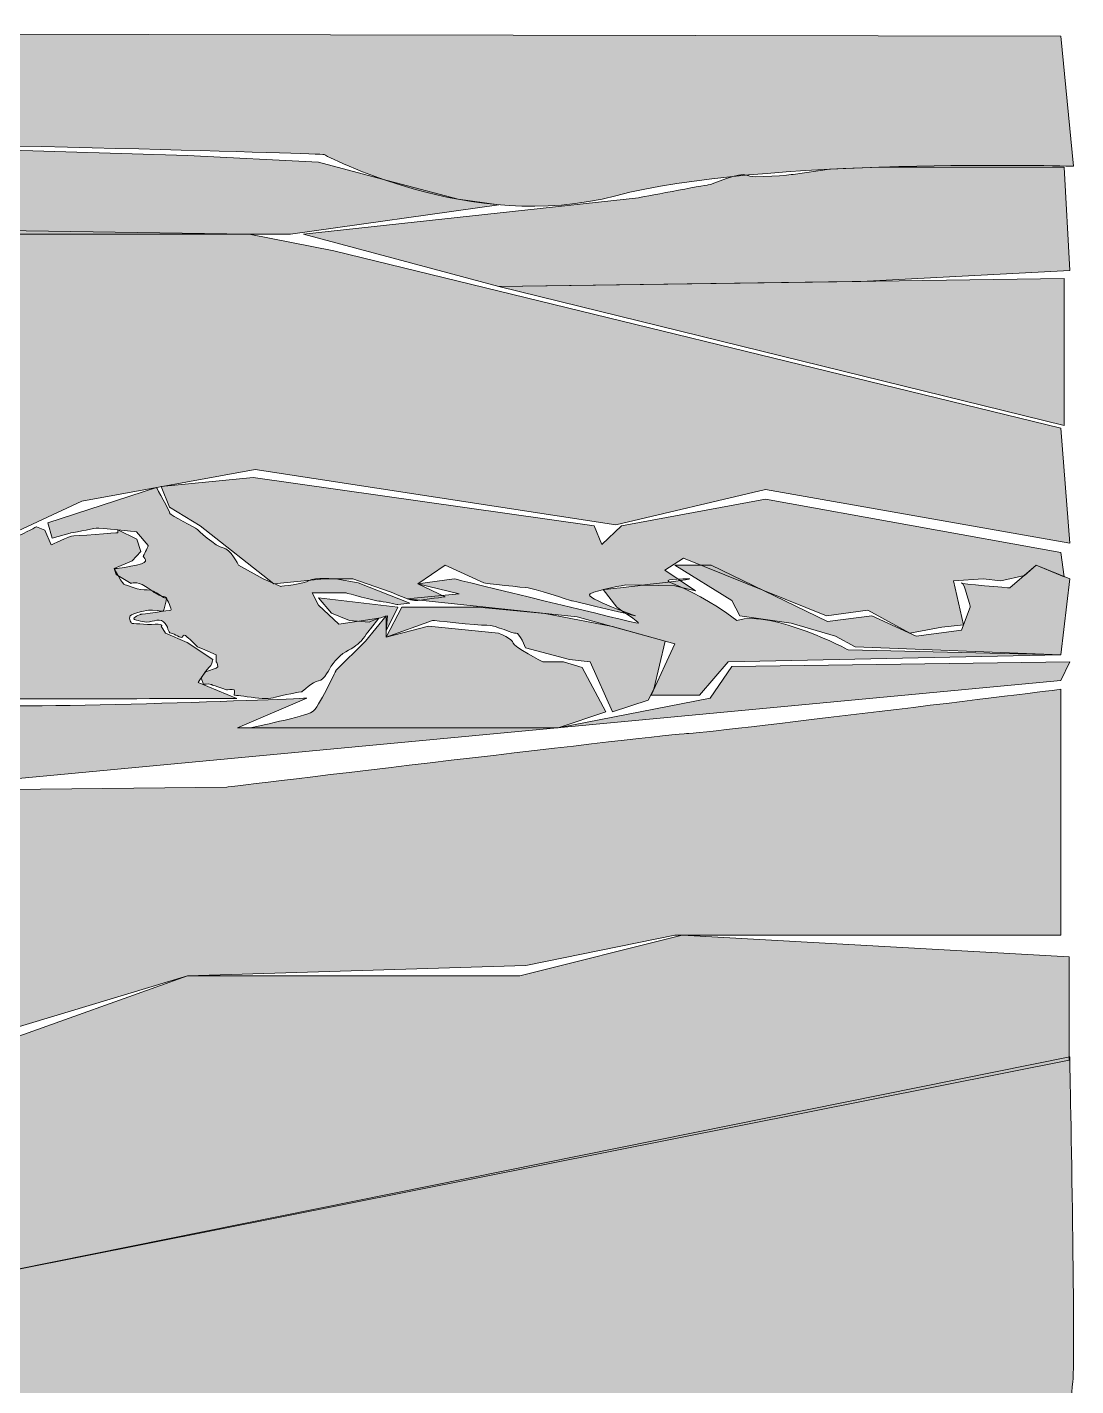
# Model space of a CAD drawing. Extents: x 0 to 1922, y 1 to 1079.
# Drawn here: x 1515 to 1922, y 551 to 1079 of the extents above; entities that cross this region are included whole.
import ezdxf

# ---------------------------------------------------------------- set-up
doc = ezdxf.new("R2010")
doc.units = 0
doc.header["$MEASUREMENT"] = 0
doc.layers.add('图层 2', color=7, linetype='Continuous', lineweight=0)

msp = doc.modelspace()

# ---------------------------------------------------------------- hatches: boundary and pattern name
at = {"layer": '图层 2', "true_color": 0xc2c8cd, "transparency": 33554687}
h = msp.add_hatch(color=9, dxfattribs=at)
h.dxf.hatch_style = 2
edge = h.paths.add_edge_path()
edge.add_spline(control_points=[(3, 1024.94), (3, 1024.94), (0, 1079), (0, 1079), (0, 1079), (1916.6, 1075.49), (1916.6, 1075.49), (1916.6, 1075.49), (1921.53, 1024.94), (1921.53, 1024.94), (1921.53, 1024.94), (1799.79, 1028.38), (1743.49, 1013.45), (1687.19, 998.51), (1630, 1029.53), (1630, 1029.53), (1630, 1029.53), (1110.81, 1047.91), (1129, 1014.6), (1147.19, 981.28), (1103.91, 1020.34), (1103.91, 1020.34), (1103.91, 1020.34), (426.81, 1023.79), (426.81, 1023.79), (426.81, 1023.79), (303.87, 1014.6), (303.87, 1014.6), (303.87, 1014.6), (201.62, 1029.53), (201.62, 1029.53), (201.62, 1029.53), (124.64, 1019.19), (124.64, 1019.19), (124.64, 1019.19), (63.74, 1019.19), (63.74, 1019.19), (63.74, 1019.19), (3, 1024.94), (3, 1024.94)], knot_values=[0, 0, 0, 0, 1, 1, 1, 2, 2, 2, 3, 3, 3, 4, 4, 4, 5, 5, 5, 6, 6, 6, 7, 7, 7, 8, 8, 8, 9, 9, 9, 10, 10, 10, 11, 11, 11, 12, 12, 12, 13, 13, 13, 13], degree=3, periodic=0)
at = {"layer": '图层 2', "true_color": 0x222d3e, "transparency": 33554687}
h = msp.add_hatch(color=169, dxfattribs=at)
h.dxf.hatch_style = 2
edge = h.paths.add_edge_path()
edge.add_spline(control_points=[(1129, 1014.6), (1129, 1014.6), (1133.92, 1023.47), (1135.58, 1022.1), (1137.23, 1020.72), (1151.79, 1024.56), (1153.7, 1024.56), (1155.62, 1024.55), (1195.83, 1023.41), (1196.98, 1024.56), (1198.13, 1025.7), (1277.79, 1031.45), (1277.79, 1031.45), (1277.79, 1031.45), (1345.19, 1031.45), (1345.19, 1031.45), (1345.19, 1031.45), (1409.53, 1031.45), (1409.53, 1031.45), (1409.53, 1031.45), (1499.53, 1031.45), (1499.53, 1031.45), (1499.53, 1031.45), (1577.06, 1029.15), (1577.06, 1029.15), (1577.06, 1029.15), (1627.96, 1026.47), (1627.96, 1026.47), (1627.96, 1026.47), (1652.72, 1019.92), (1652.72, 1019.92), (1652.72, 1019.92), (1682.24, 1012.08), (1682.24, 1012.08), (1682.24, 1012.08), (1698.04, 1009.95), (1698.04, 1009.95), (1698.04, 1009.95), (1617.11, 998.51), (1617.11, 998.51), (1617.11, 998.51), (1307.28, 998.51), (1307.28, 998.51), (1307.28, 998.51), (1273.57, 1008.47), (1273.57, 1008.47), (1273.57, 1008.47), (1241.58, 1007.32), (1241.58, 1007.32), (1241.58, 1007.32), (1197.36, 1012.3), (1197.36, 1012.3), (1197.36, 1012.3), (1167.87, 1013.06), (1167.87, 1013.06), (1167.87, 1013.06), (1141.45, 1013.06), (1141.45, 1013.06), (1141.45, 1013.06), (1129, 1014.6), (1129, 1014.6)], knot_values=[0, 0, 0, 0, 1, 1, 1, 2, 2, 2, 3, 3, 3, 4, 4, 4, 5, 5, 5, 6, 6, 6, 7, 7, 7, 8, 8, 8, 9, 9, 9, 10, 10, 10, 11, 11, 11, 12, 12, 12, 13, 13, 13, 14, 14, 14, 15, 15, 15, 16, 16, 16, 17, 17, 17, 18, 18, 18, 19, 19, 19, 20, 20, 20, 20], degree=3, periodic=0)
at = {"layer": '图层 2', "true_color": 0x45412e, "transparency": 33554687}
h = msp.add_hatch(color=49, dxfattribs=at)
h.dxf.hatch_style = 2
edge = h.paths.add_edge_path()
edge.add_spline(control_points=[(1622.09, 998.51), (1622.09, 998.51), (1752.3, 1012.68), (1752.3, 1012.68), (1752.3, 1012.68), (1778.34, 1017.66), (1779.49, 1017.66), (1780.64, 1017.66), (1792.23, 1022.99), (1794.28, 1021.47), (1796.34, 1019.96), (1812.43, 1021.74), (1812.43, 1021.74), (1812.43, 1021.74), (1826.64, 1023.75), (1826.64, 1023.75), (1826.64, 1023.75), (1845.77, 1024.56), (1845.77, 1024.56), (1845.77, 1024.56), (1871.4, 1024.56), (1871.4, 1024.56), (1871.4, 1024.56), (1892.09, 1024.56), (1892.09, 1024.56), (1892.09, 1024.56), (1907.02, 1024.56), (1907.02, 1024.56), (1907.02, 1024.56), (1917.86, 1024.56), (1917.86, 1024.56), (1917.86, 1024.56), (1920, 984.34), (1920, 984.34), (1920, 984.34), (1838.85, 980.18), (1838.85, 980.18), (1838.85, 980.18), (1698.04, 978.21), (1698.04, 978.21), (1698.04, 978.21), (1622.09, 998.51), (1622.09, 998.51)], knot_values=[0, 0, 0, 0, 1, 1, 1, 2, 2, 2, 3, 3, 3, 4, 4, 4, 5, 5, 5, 6, 6, 6, 7, 7, 7, 8, 8, 8, 9, 9, 9, 10, 10, 10, 11, 11, 11, 12, 12, 12, 13, 13, 13, 14, 14, 14, 14], degree=3, periodic=0)
at = {"layer": '图层 2', "true_color": 0x918766, "transparency": 33554687}
h = msp.add_hatch(color=45, dxfattribs=at)
h.dxf.hatch_style = 2
h.paths.add_polyline_path([(1366.64, 1001.96), (1601.02, 998.51), (1633.96, 992), (1916.6, 923.06), (1920, 878.38), (1801.7, 899.32), (1743.49, 885.53), (1603.32, 907.04), (1535.91, 894.72), (1440.17, 850.11), (1366.64, 907.04)])
at = {"layer": '图层 2', "true_color": 0x2a2325, "transparency": 33554687}
h = msp.add_hatch(color=250, dxfattribs=at)
h.dxf.hatch_style = 2
h.paths.add_polyline_path([(1917.86, 981.28), (1698.04, 978.21), (1917.86, 924.09)])
at = {"layer": '图层 2', "true_color": 0x2f252f, "transparency": 33554687}
h = msp.add_hatch(color=250, dxfattribs=at)
h.dxf.hatch_style = 2
edge = h.paths.add_edge_path()
edge.add_spline(control_points=[(1916.6, 874.81), (1916.6, 874.81), (1801.7, 895.49), (1801.7, 895.49), (1801.7, 895.49), (1745.79, 885.15), (1745.79, 885.15), (1745.79, 885.15), (1738.13, 877.87), (1738.13, 877.87), (1738.13, 877.87), (1735.06, 885.15), (1735.06, 885.15), (1735.06, 885.15), (1602.55, 903.91), (1602.55, 903.91), (1602.55, 903.91), (1566.75, 900.36), (1566.75, 900.36), (1566.75, 900.36), (1570, 892.43), (1570, 892.43), (1570, 892.43), (1581.87, 885.15), (1581.87, 885.15), (1581.87, 885.15), (1610.6, 862.55), (1610.6, 862.55), (1610.6, 862.55), (1630.13, 864.47), (1630.13, 864.47), (1630.13, 864.47), (1641.23, 864.47), (1641.23, 864.47), (1641.23, 864.47), (1655.79, 859.49), (1655.79, 859.49), (1655.79, 859.49), (1663.83, 855.66), (1666.51, 856.04), (1669.19, 856.43), (1677.23, 857.57), (1677.23, 857.57), (1677.23, 857.57), (1666.51, 862.55), (1666.51, 862.55), (1666.51, 862.55), (1677.23, 869.83), (1677.23, 869.83), (1677.23, 869.83), (1692.17, 862.94), (1692.17, 862.94), (1692.17, 862.94), (1708.26, 861.02), (1709.4, 861.02), (1710.55, 861.02), (1726.26, 856.02), (1726.26, 856.02), (1726.26, 856.02), (1749.23, 850.68), (1751.15, 850.11), (1753.06, 849.53), (1730.47, 857.19), (1733.53, 858.72), (1736.6, 860.26), (1747.32, 862.17), (1747.32, 862.17), (1747.32, 862.17), (1766.47, 861.79), (1766.47, 861.79), (1766.47, 861.79), (1774.51, 859.87), (1774.51, 859.87), (1774.51, 859.87), (1762.64, 867.91), (1762.64, 867.91), (1762.64, 867.91), (1769.91, 872.51), (1769.91, 872.51), (1769.91, 872.51), (1825.45, 850.08), (1825.45, 850.08), (1825.45, 850.08), (1841.53, 852.4), (1841.53, 852.4), (1841.53, 852.4), (1857.85, 843.37), (1857.85, 843.37), (1857.85, 843.37), (1870.26, 845.7), (1870.26, 845.7), (1870.26, 845.7), (1878.68, 846.63), (1878.68, 846.63), (1878.68, 846.63), (1874.85, 863.7), (1874.85, 863.7), (1874.85, 863.7), (1886.34, 864.47), (1886.34, 864.47), (1886.34, 864.47), (1893.23, 863.7), (1893.23, 863.7), (1893.23, 863.7), (1902.37, 865.87), (1902.37, 865.87), (1902.37, 865.87), (1907.02, 869.83), (1907.02, 869.83), (1907.02, 869.83), (1917.86, 865.35), (1917.86, 865.35), (1917.86, 865.35), (1916.6, 874.81), (1916.6, 874.81)], knot_values=[0, 0, 0, 0, 1, 1, 1, 2, 2, 2, 3, 3, 3, 4, 4, 4, 5, 5, 5, 6, 6, 6, 7, 7, 7, 8, 8, 8, 9, 9, 9, 10, 10, 10, 11, 11, 11, 12, 12, 12, 13, 13, 13, 14, 14, 14, 15, 15, 15, 16, 16, 16, 17, 17, 17, 18, 18, 18, 19, 19, 19, 20, 20, 20, 21, 21, 21, 22, 22, 22, 23, 23, 23, 24, 24, 24, 25, 25, 25, 26, 26, 26, 27, 27, 27, 28, 28, 28, 29, 29, 29, 30, 30, 30, 31, 31, 31, 32, 32, 32, 33, 33, 33, 34, 34, 34, 35, 35, 35, 36, 36, 36, 37, 37, 37, 38, 38, 38, 38], degree=3, periodic=0)
at = {"layer": '图层 2', "true_color": 0xbe7438, "transparency": 33554687}
h = msp.add_hatch(color=35, dxfattribs=at)
h.dxf.hatch_style = 2
edge = h.paths.add_edge_path()
edge.add_spline(control_points=[(1564.93, 900.03), (1564.93, 900.03), (1522.7, 886.3), (1522.7, 886.3), (1522.7, 886.3), (1524.43, 880.36), (1524.43, 880.36), (1524.43, 880.36), (1531.32, 882.28), (1531.32, 882.28), (1531.32, 882.28), (1540.13, 884), (1541.47, 884.19), (1542.81, 884.38), (1557.17, 882.85), (1557.17, 882.85), (1557.17, 882.85), (1561.77, 877.49), (1561.77, 877.49), (1561.77, 877.49), (1560.43, 874.39), (1559.85, 873.64), (1559.28, 872.89), (1563.49, 871.17), (1557.17, 869.83), (1550.85, 868.49), (1548.55, 868.49), (1548.55, 868.49), (1548.55, 868.49), (1549.32, 866.19), (1549.32, 866.19), (1549.32, 866.19), (1555.06, 862.74), (1555.06, 862.74), (1555.06, 862.74), (1556.98, 863.89), (1560.62, 861.6), (1564.26, 859.3), (1562.15, 860.45), (1564.93, 858.72), (1567.7, 857), (1568.09, 857.96), (1568.66, 857.19), (1569.23, 856.43), (1570.96, 852.6), (1570.57, 852.4), (1570.19, 852.21), (1558.89, 850.74), (1558.89, 850.74), (1558.89, 850.74), (1555.06, 849.34), (1556.4, 848.77), (1557.74, 848.19), (1557.55, 848.38), (1560.23, 847.81), (1562.91, 847.23), (1565.6, 849.53), (1567.7, 847.81), (1569.81, 846.09), (1569.15, 843.53), (1570.63, 843.37), (1572.11, 843.21), (1574.4, 841.19), (1574.98, 841.91), (1575.55, 842.64), (1575.74, 842.91), (1576.89, 841.91), (1578.04, 840.91), (1580.91, 838.04), (1580.91, 838.04), (1580.91, 838.04), (1583.79, 836.89), (1583.79, 836.89), (1583.79, 836.89), (1588.19, 834.98), (1588.19, 834.98), (1588.19, 834.98), (1588.19, 832.3), (1588.19, 832.3), (1588.19, 832.3), (1589.53, 830.19), (1588.19, 829.81), (1586.85, 829.43), (1583.98, 828.37), (1583.98, 828.37), (1583.98, 828.37), (1582.26, 825.98), (1582.26, 825.98), (1582.26, 825.98), (1583.21, 823.49), (1583.21, 823.49), (1583.21, 823.49), (1584.94, 823.87), (1586.09, 823.49), (1587.23, 823.11), (1585.36, 823.68), (1588.79, 822.53), (1592.21, 821.38), (1592.21, 821.38), (1592.21, 821.38), (1592.21, 821.38), (1594.51, 821.57), (1595.09, 821.38), (1595.66, 821.19), (1595.09, 819.28), (1595.09, 819.28), (1595.09, 819.28), (1597.38, 819.09), (1601.79, 818.51), (1606.19, 817.94), (1608.87, 817.74), (1611.17, 818.51), (1613.47, 819.28), (1621.51, 820.62), (1621.51, 820.62), (1621.51, 820.62), (1625.79, 824.64), (1627.96, 824.83), (1630.13, 825.02), (1632.62, 830.19), (1632.62, 830.19), (1632.62, 830.19), (1635.49, 834.6), (1638.55, 836.13), (1641.62, 837.66), (1643.91, 839.77), (1644.49, 840.34), (1645.06, 840.91), (1648.13, 845.13), (1648.13, 845.13), (1648.13, 845.13), (1651.45, 849.28), (1651.45, 849.28), (1651.45, 849.28), (1635.87, 846.85), (1635.87, 846.85), (1635.87, 846.85), (1627.96, 854.32), (1627.96, 854.32), (1627.96, 854.32), (1625.53, 859.02), (1625.53, 859.02), (1625.53, 859.02), (1638.74, 859.02), (1638.74, 859.02), (1638.74, 859.02), (1650.36, 855.85), (1651.45, 855.85), (1652.53, 855.85), (1658.72, 854.51), (1658.72, 854.51), (1658.72, 854.51), (1663.45, 855.09), (1663.45, 855.09), (1663.45, 855.09), (1643.34, 862.94), (1643.34, 862.94), (1643.34, 862.94), (1634.72, 864.47), (1634.72, 864.47), (1634.72, 864.47), (1626.22, 865.25), (1624.34, 863.9), (1622.47, 862.55), (1613.28, 861.6), (1613.28, 861.6), (1613.28, 861.6), (1606.38, 864.55), (1606.38, 864.55), (1606.38, 864.55), (1596.81, 869.83), (1596.81, 869.83), (1596.81, 869.83), (1593.55, 876.34), (1590.87, 876.53), (1588.19, 876.72), (1580.53, 884), (1580.53, 884), (1580.53, 884), (1570.19, 889.36), (1570.19, 889.94), (1570.19, 890.51), (1564.93, 900.03), (1564.93, 900.03)], knot_values=[0, 0, 0, 0, 1, 1, 1, 2, 2, 2, 3, 3, 3, 4, 4, 4, 5, 5, 5, 6, 6, 6, 7, 7, 7, 8, 8, 8, 9, 9, 9, 10, 10, 10, 11, 11, 11, 12, 12, 12, 13, 13, 13, 14, 14, 14, 15, 15, 15, 16, 16, 16, 17, 17, 17, 18, 18, 18, 19, 19, 19, 20, 20, 20, 21, 21, 21, 22, 22, 22, 23, 23, 23, 24, 24, 24, 25, 25, 25, 26, 26, 26, 27, 27, 27, 28, 28, 28, 29, 29, 29, 30, 30, 30, 31, 31, 31, 32, 32, 32, 33, 33, 33, 34, 34, 34, 35, 35, 35, 36, 36, 36, 37, 37, 37, 38, 38, 38, 39, 39, 39, 40, 40, 40, 41, 41, 41, 42, 42, 42, 43, 43, 43, 44, 44, 44, 45, 45, 45, 46, 46, 46, 47, 47, 47, 48, 48, 48, 49, 49, 49, 50, 50, 50, 51, 51, 51, 52, 52, 52, 53, 53, 53, 54, 54, 54, 55, 55, 55, 56, 56, 56, 57, 57, 57, 58, 58, 58, 59, 59, 59, 60, 60, 60, 61, 61, 61, 61], degree=3, periodic=0)
at = {"layer": '图层 2', "true_color": 0x232b28, "transparency": 33554687}
h = msp.add_hatch(color=250, dxfattribs=at)
h.dxf.hatch_style = 2
edge = h.paths.add_edge_path()
edge.add_spline(control_points=[(1549.89, 882.47), (1549.89, 882.47), (1532.47, 881.13), (1531.89, 881.13), (1531.32, 881.13), (1524.04, 877.68), (1524.04, 877.68), (1524.04, 877.68), (1521.55, 883.43), (1521.55, 883.43), (1521.55, 883.43), (1518.3, 884.77), (1518.3, 884.77), (1518.3, 884.77), (1502.6, 876.72), (1502.02, 876.53), (1501.45, 876.34), (1425.04, 837.47), (1425.04, 837.47), (1425.04, 837.47), (1421.02, 830.19), (1422.36, 830), (1423.7, 829.81), (1431.98, 825.46), (1435.12, 825.91), (1438.26, 826.36), (1446.3, 826.36), (1446.87, 825.88), (1447.45, 825.4), (1450.7, 825.6), (1454.53, 824.06), (1458.36, 822.53), (1461.62, 821.77), (1463.34, 821.57), (1465.06, 821.38), (1470.01, 819.43), (1470.7, 820.12), (1471.38, 820.81), (1477.32, 819.97), (1477.32, 819.97), (1477.32, 819.97), (1482.87, 819.28), (1482.87, 819.28), (1482.87, 819.28), (1486.13, 818.27), (1487.47, 818.01), (1488.81, 817.74), (1596.23, 818.01), (1596.23, 818.01), (1596.23, 818.01), (1581.11, 824.26), (1581.11, 824.26), (1581.11, 824.26), (1585.13, 830.38), (1585.7, 830.38), (1586.28, 830.38), (1586.85, 833.11), (1586.85, 833.11), (1586.85, 833.11), (1576.89, 839.77), (1576.89, 839.77), (1576.89, 839.77), (1568.47, 843.37), (1568.47, 843.37), (1568.47, 843.37), (1566.75, 846.09), (1566.75, 846.09), (1566.75, 846.09), (1568.09, 847.04), (1564.45, 846.85), (1560.81, 846.66), (1555.26, 847.23), (1555.26, 847.23), (1555.26, 847.23), (1553.91, 848.96), (1554.68, 850.11), (1555.45, 851.26), (1561.77, 852.4), (1562.34, 852.4), (1562.91, 852.4), (1567.61, 851.92), (1567.61, 851.92), (1567.61, 851.92), (1569.43, 858.34), (1568.66, 857.19), (1567.89, 856.04), (1564.64, 860.63), (1561.38, 860.25), (1558.13, 859.87), (1553.72, 862.17), (1552.77, 862.17), (1551.81, 862.17), (1548.55, 868.49), (1548.55, 868.49), (1548.55, 868.49), (1555.45, 871.55), (1555.45, 871.55), (1555.45, 871.55), (1558.89, 875.19), (1558.89, 875.19), (1558.89, 875.19), (1557.36, 879.98), (1557.36, 879.98), (1557.36, 879.98), (1549.91, 883.58), (1549.91, 883.58), (1549.91, 883.58), (1549.89, 882.47), (1549.89, 882.47)], knot_values=[0, 0, 0, 0, 1, 1, 1, 2, 2, 2, 3, 3, 3, 4, 4, 4, 5, 5, 5, 6, 6, 6, 7, 7, 7, 8, 8, 8, 9, 9, 9, 10, 10, 10, 11, 11, 11, 12, 12, 12, 13, 13, 13, 14, 14, 14, 15, 15, 15, 16, 16, 16, 17, 17, 17, 18, 18, 18, 19, 19, 19, 20, 20, 20, 21, 21, 21, 22, 22, 22, 23, 23, 23, 24, 24, 24, 25, 25, 25, 26, 26, 26, 27, 27, 27, 28, 28, 28, 29, 29, 29, 30, 30, 30, 31, 31, 31, 32, 32, 32, 33, 33, 33, 34, 34, 34, 35, 35, 35, 36, 36, 36, 36], degree=3, periodic=0)
at = {"layer": '图层 2', "true_color": 0xe8b176, "transparency": 33554687}
h = msp.add_hatch(color=31, dxfattribs=at)
h.dxf.hatch_style = 2
edge = h.paths.add_edge_path()
edge.add_spline(control_points=[(1920, 864.47), (1920, 864.47), (1907.02, 869.83), (1907.02, 869.83), (1907.02, 869.83), (1896.68, 861.02), (1896.68, 861.02), (1896.68, 861.02), (1876.77, 862.55), (1877.91, 862.94), (1879.06, 863.32), (1881.36, 853.46), (1881.36, 853.46), (1881.36, 853.46), (1877.87, 844.55), (1877.87, 844.55), (1877.87, 844.55), (1860.3, 842.26), (1860.3, 842.26), (1860.3, 842.26), (1843.06, 850.11), (1843.06, 850.11), (1843.06, 850.11), (1825.83, 848), (1825.83, 848), (1825.83, 848), (1780.64, 869.83), (1780.64, 869.83), (1780.64, 869.83), (1766.47, 869.83), (1766.47, 869.83), (1766.47, 869.83), (1788.68, 856.04), (1788.68, 856.04), (1788.68, 856.04), (1791.74, 850.11), (1791.74, 850.11), (1791.74, 850.11), (1811.66, 847.23), (1811.66, 847.23), (1811.66, 847.23), (1828.89, 842.26), (1828.89, 842.26), (1828.89, 842.26), (1836.55, 838.04), (1836.55, 838.04), (1836.55, 838.04), (1916.6, 834.98), (1916.6, 834.98), (1916.6, 834.98), (1920, 864.47), (1920, 864.47)], knot_values=[0, 0, 0, 0, 1, 1, 1, 2, 2, 2, 3, 3, 3, 4, 4, 4, 5, 5, 5, 6, 6, 6, 7, 7, 7, 8, 8, 8, 9, 9, 9, 10, 10, 10, 11, 11, 11, 12, 12, 12, 13, 13, 13, 14, 14, 14, 15, 15, 15, 16, 16, 16, 17, 17, 17, 17], degree=3, periodic=0)
at = {"layer": '图层 2', "true_color": 0x382b25, "transparency": 33554687}
h = msp.add_hatch(color=250, dxfattribs=at)
h.dxf.hatch_style = 2
edge = h.paths.add_edge_path()
edge.add_spline(control_points=[(1916.6, 834.98), (1916.6, 834.98), (1833.87, 836.89), (1833.87, 836.89), (1833.87, 836.89), (1804.81, 852.44), (1790.6, 848.38), (1769.53, 864.47), (1755.36, 863.7), (1769.53, 864.47), (1783.7, 865.23), (1738.59, 860.33), (1738.59, 860.33), (1738.59, 860.33), (1743.87, 853.46), (1743.87, 853.46), (1743.87, 853.46), (1753.45, 847.23), (1752.3, 847.23), (1751.15, 847.23), (1680.68, 864.55), (1680.68, 864.55), (1680.68, 864.55), (1666.51, 862.55), (1666.51, 862.55), (1666.51, 862.55), (1682.6, 858.72), (1682.6, 858.72), (1682.6, 858.72), (1662.41, 856.81), (1662.41, 856.81), (1662.41, 856.81), (1728.55, 849.76), (1728.55, 849.76), (1728.55, 849.76), (1766.47, 839.19), (1766.47, 839.19), (1766.47, 839.19), (1757.28, 819.28), (1757.28, 819.28), (1757.28, 819.28), (1776.04, 819.28), (1776.04, 819.28), (1776.04, 819.28), (1787.15, 832.3), (1787.15, 832.3), (1787.15, 832.3), (1916.6, 834.98), (1916.6, 834.98)], knot_values=[0, 0, 0, 0, 1, 1, 1, 2, 2, 2, 3, 3, 3, 4, 4, 4, 5, 5, 5, 6, 6, 6, 7, 7, 7, 8, 8, 8, 9, 9, 9, 10, 10, 10, 11, 11, 11, 12, 12, 12, 13, 13, 13, 14, 14, 14, 15, 15, 15, 16, 16, 16, 16], degree=3, periodic=0)
at = {"layer": '图层 2', "true_color": 0x12292a, "transparency": 33554687}
h = msp.add_hatch(color=250, dxfattribs=at)
h.dxf.hatch_style = 2
edge = h.paths.add_edge_path()
edge.add_spline(control_points=[(1658.72, 853.46), (1658.72, 853.46), (1627.96, 857.19), (1627.96, 857.19), (1627.96, 857.19), (1632.94, 851.19), (1632.94, 851.19), (1632.94, 851.19), (1639.96, 848.38), (1639.96, 848.38), (1639.96, 848.38), (1647.62, 847.62), (1647.62, 847.62), (1647.62, 847.62), (1651.06, 849.28), (1651.45, 849.28), (1651.83, 849.28), (1654.77, 850.11), (1654.77, 850.11), (1654.77, 850.11), (1654.26, 844.3), (1654.26, 844.3), (1654.26, 844.3), (1658.72, 853.46), (1658.72, 853.46)], knot_values=[0, 0, 0, 0, 1, 1, 1, 2, 2, 2, 3, 3, 3, 4, 4, 4, 5, 5, 5, 6, 6, 6, 7, 7, 7, 8, 8, 8, 8], degree=3, periodic=0)
at = {"layer": '图层 2', "true_color": 0x66702e, "transparency": 33554687}
h = msp.add_hatch(color=77, dxfattribs=at)
h.dxf.hatch_style = 2
edge = h.paths.add_edge_path()
edge.add_spline(control_points=[(1654.26, 841.91), (1654.26, 841.91), (1660.38, 853.46), (1660.38, 853.46), (1660.38, 853.46), (1690.04, 853.46), (1690.04, 853.46), (1690.04, 853.46), (1715.92, 851.11), (1715.92, 851.11), (1715.92, 851.11), (1742.3, 845.93), (1742.3, 845.93), (1742.3, 845.93), (1762.66, 840.25), (1762.66, 840.25), (1762.66, 840.25), (1758.34, 821.57), (1758.34, 821.57), (1758.34, 821.57), (1756.13, 817.36), (1756.13, 817.36), (1756.13, 817.36), (1742.3, 812.77), (1742.3, 812.77), (1742.3, 812.77), (1733.53, 832.3), (1733.53, 832.3), (1733.53, 832.3), (1725.49, 833.11), (1725.49, 833.11), (1725.49, 833.11), (1708.46, 837.66), (1708.46, 837.66), (1708.46, 837.66), (1705.96, 843.72), (1704.81, 843.37), (1703.66, 843.02), (1697.15, 846.47), (1693.32, 846.47), (1689.49, 846.47), (1672.26, 848.38), (1672.26, 848.38), (1672.26, 848.38), (1654.26, 841.91), (1654.26, 841.91)], knot_values=[0, 0, 0, 0, 1, 1, 1, 2, 2, 2, 3, 3, 3, 4, 4, 4, 5, 5, 5, 6, 6, 6, 7, 7, 7, 8, 8, 8, 9, 9, 9, 10, 10, 10, 11, 11, 11, 12, 12, 12, 13, 13, 13, 14, 14, 14, 15, 15, 15, 15], degree=3, periodic=0)
at = {"layer": '图层 2', "true_color": 0x181d2a, "transparency": 33554687}
h = msp.add_hatch(color=250, dxfattribs=at)
h.dxf.hatch_style = 2
edge = h.paths.add_edge_path()
edge.add_spline(control_points=[(1739.66, 812.77), (1739.66, 812.77), (1721.09, 806.64), (1721.09, 806.64), (1721.09, 806.64), (1601.79, 806.64), (1601.79, 806.64), (1601.79, 806.64), (1623.23, 811.23), (1625.53, 812.77), (1627.83, 814.3), (1634.72, 828.85), (1634.72, 828.85), (1634.72, 828.85), (1646.21, 840.34), (1646.21, 840.34), (1646.21, 840.34), (1654.26, 850.11), (1654.26, 850.11), (1654.26, 850.11), (1654.26, 841.91), (1654.26, 841.91), (1654.26, 841.91), (1670.72, 846.09), (1670.72, 846.09), (1670.72, 846.09), (1697.91, 843.37), (1697.91, 843.37), (1697.91, 843.37), (1703.66, 841.11), (1703.66, 839.57), (1703.66, 838.04), (1715.15, 832.3), (1715.15, 832.3), (1715.15, 832.3), (1723.19, 832.3), (1723.19, 832.3), (1723.19, 832.3), (1730.47, 830), (1730.47, 830), (1730.47, 830), (1739.66, 812.77), (1739.66, 812.77)], knot_values=[0, 0, 0, 0, 1, 1, 1, 2, 2, 2, 3, 3, 3, 4, 4, 4, 5, 5, 5, 6, 6, 6, 7, 7, 7, 8, 8, 8, 9, 9, 9, 10, 10, 10, 11, 11, 11, 12, 12, 12, 13, 13, 13, 14, 14, 14, 14], degree=3, periodic=0)
at = {"layer": '图层 2', "true_color": 0x999752, "transparency": 33554687}
h = msp.add_hatch(color=55, dxfattribs=at)
h.dxf.hatch_style = 2
edge = h.paths.add_edge_path()
edge.add_spline(control_points=[(1488.43, 816.27), (1502.21, 812.96), (1623.43, 818.13), (1623.43, 818.13), (1623.43, 818.13), (1596.43, 806.64), (1596.43, 806.64), (1596.43, 806.64), (1721.09, 806.64), (1721.09, 806.64), (1721.09, 806.64), (1780.26, 818.13), (1780.26, 818.13), (1780.26, 818.13), (1788.68, 830.45), (1788.68, 830.45), (1788.68, 830.45), (1920, 832.3), (1920, 832.3), (1920, 832.3), (1916.6, 825.02), (1916.6, 825.02), (1916.6, 825.02), (1460.08, 782.16), (1460.08, 782.16), (1460.08, 782.16), (1460.08, 807.79), (1460.08, 807.79), (1460.08, 807.79), (1488.43, 816.27), (1488.43, 816.27)], knot_values=[0, 0, 0, 0, 1, 1, 1, 2, 2, 2, 3, 3, 3, 4, 4, 4, 5, 5, 5, 6, 6, 6, 7, 7, 7, 8, 8, 8, 9, 9, 9, 10, 10, 10, 10], degree=3, periodic=0)
at = {"layer": '图层 2', "true_color": 0x9c882c, "transparency": 33554687}
h = msp.add_hatch(color=45, dxfattribs=at)
h.dxf.hatch_style = 2
edge = h.paths.add_edge_path()
edge.add_spline(control_points=[(0, 598), (0, 598), (-0.42, 766.36), (-0.42, 766.36), (-0.42, 766.36), (1592.3, 783.59), (1592.3, 783.59), (1592.3, 783.59), (1765.32, 804.34), (1771.06, 804.34), (1776.81, 804.34), (1916.6, 821.57), (1916.6, 821.57), (1916.6, 821.57), (1916.6, 726), (1916.6, 726), (1916.6, 726), (1766.47, 726), (1766.47, 726), (1766.47, 726), (1708.5, 714.15), (1708.5, 714.15), (1708.5, 714.15), (1577.06, 710.13), (1577.06, 710.13), (1577.06, 710.13), (1500.41, 687.15), (1500.41, 687.15), (1500.41, 687.15), (845.02, 606.72), (845.02, 606.72), (845.02, 606.72), (782.98, 693), (782.98, 693), (782.98, 693), (373.19, 666.47), (373.19, 666.47), (373.19, 666.47), (159, 726), (159, 726), (159, 726), (0, 598), (0, 598)], knot_values=[0, 0, 0, 0, 1, 1, 1, 2, 2, 2, 3, 3, 3, 4, 4, 4, 5, 5, 5, 6, 6, 6, 7, 7, 7, 8, 8, 8, 9, 9, 9, 10, 10, 10, 11, 11, 11, 12, 12, 12, 13, 13, 13, 14, 14, 14, 14], degree=3, periodic=0)
at = {"layer": '图层 2', "true_color": 0x987813, "transparency": 33554687}
h = msp.add_hatch(color=44, dxfattribs=at)
h.dxf.hatch_style = 2
h.paths.add_polyline_path([(845.02, 606.72), (1504.51, 684.28), (1577.06, 710.13), (1706.15, 710.13), (1769.34, 726), (1919.85, 717.6), (1919.85, 677.38), (1229.34, 540), (902.47, 505.23), (886.67, 489.63)])
at = {"layer": '图层 2', "true_color": 0x41423b, "transparency": 33554687}
h = msp.add_hatch(color=250, dxfattribs=at)
h.dxf.hatch_style = 2
edge = h.paths.add_edge_path()
edge.add_spline(control_points=[(1232.6, 540), (1232.6, 540), (1920, 678.72), (1920, 678.72), (1920, 678.72), (1922.38, 562.3), (1921.19, 552.34), (1920, 542.38), (1920, 524), (1920, 524), (1920, 524), (1497.28, 482.22), (1497.28, 482.22), (1497.28, 482.22), (1552, 513.28), (1552, 513.28), (1552, 513.28), (1552, 540), (1552, 540), (1552, 540), (1232.6, 540), (1232.6, 540)], knot_values=[0, 0, 0, 0, 1, 1, 1, 2, 2, 2, 3, 3, 3, 4, 4, 4, 5, 5, 5, 6, 6, 6, 7, 7, 7, 7], degree=3, periodic=0)

# ---------------------------------------------------------------- linework, layer by layer
at = {"layer": '图层 2'}
for points in [[(1366.64, 1001.96), (1601.02, 998.51), (1633.96, 992), (1916.6, 923.06), (1920, 878.38), (1801.7, 899.32), (1743.49, 885.53), (1603.32, 907.04), (1535.91, 894.72), (1440.17, 850.11), (1366.64, 907.04)], [(1917.86, 981.28), (1698.04, 978.21), (1917.86, 924.09)], [(845.02, 606.72), (1504.51, 684.28), (1577.06, 710.13), (1706.15, 710.13), (1769.34, 726), (1919.85, 717.6), (1919.85, 677.38), (1229.34, 540), (902.47, 505.23), (886.67, 489.63)]]:
    msp.add_lwpolyline(points, close=True, dxfattribs=at)
for points, knots in [([(3, 1024.94), (3, 1024.94), (0, 1079), (0, 1079), (0, 1079), (1916.6, 1075.49), (1916.6, 1075.49), (1916.6, 1075.49), (1921.53, 1024.94), (1921.53, 1024.94), (1921.53, 1024.94), (1799.79, 1028.38), (1743.49, 1013.45), (1687.19, 998.51), (1630, 1029.53), (1630, 1029.53), (1630, 1029.53), (1110.81, 1047.91), (1129, 1014.6), (1147.19, 981.28), (1103.91, 1020.34), (1103.91, 1020.34), (1103.91, 1020.34), (426.81, 1023.79), (426.81, 1023.79), (426.81, 1023.79), (303.87, 1014.6), (303.87, 1014.6), (303.87, 1014.6), (201.62, 1029.53), (201.62, 1029.53), (201.62, 1029.53), (124.64, 1019.19), (124.64, 1019.19), (124.64, 1019.19), (63.74, 1019.19), (63.74, 1019.19), (63.74, 1019.19), (3, 1024.94), (3, 1024.94)], [0, 0, 0, 0, 1, 1, 1, 2, 2, 2, 3, 3, 3, 4, 4, 4, 5, 5, 5, 6, 6, 6, 7, 7, 7, 8, 8, 8, 9, 9, 9, 10, 10, 10, 11, 11, 11, 12, 12, 12, 13, 13, 13, 13]), ([(1129, 1014.6), (1129, 1014.6), (1133.92, 1023.47), (1135.58, 1022.1), (1137.23, 1020.72), (1151.79, 1024.56), (1153.7, 1024.56), (1155.62, 1024.55), (1195.83, 1023.41), (1196.98, 1024.56), (1198.13, 1025.7), (1277.79, 1031.45), (1277.79, 1031.45), (1277.79, 1031.45), (1345.19, 1031.45), (1345.19, 1031.45), (1345.19, 1031.45), (1409.53, 1031.45), (1409.53, 1031.45), (1409.53, 1031.45), (1499.53, 1031.45), (1499.53, 1031.45), (1499.53, 1031.45), (1577.06, 1029.15), (1577.06, 1029.15), (1577.06, 1029.15), (1627.96, 1026.47), (1627.96, 1026.47), (1627.96, 1026.47), (1652.72, 1019.92), (1652.72, 1019.92), (1652.72, 1019.92), (1682.24, 1012.08), (1682.24, 1012.08), (1682.24, 1012.08), (1698.04, 1009.95), (1698.04, 1009.95), (1698.04, 1009.95), (1617.11, 998.51), (1617.11, 998.51), (1617.11, 998.51), (1307.28, 998.51), (1307.28, 998.51), (1307.28, 998.51), (1273.57, 1008.47), (1273.57, 1008.47), (1273.57, 1008.47), (1241.58, 1007.32), (1241.58, 1007.32), (1241.58, 1007.32), (1197.36, 1012.3), (1197.36, 1012.3), (1197.36, 1012.3), (1167.87, 1013.06), (1167.87, 1013.06), (1167.87, 1013.06), (1141.45, 1013.06), (1141.45, 1013.06), (1141.45, 1013.06), (1129, 1014.6), (1129, 1014.6)], [0, 0, 0, 0, 1, 1, 1, 2, 2, 2, 3, 3, 3, 4, 4, 4, 5, 5, 5, 6, 6, 6, 7, 7, 7, 8, 8, 8, 9, 9, 9, 10, 10, 10, 11, 11, 11, 12, 12, 12, 13, 13, 13, 14, 14, 14, 15, 15, 15, 16, 16, 16, 17, 17, 17, 18, 18, 18, 19, 19, 19, 20, 20, 20, 20]), ([(1622.09, 998.51), (1622.09, 998.51), (1752.3, 1012.68), (1752.3, 1012.68), (1752.3, 1012.68), (1778.34, 1017.66), (1779.49, 1017.66), (1780.64, 1017.66), (1792.23, 1022.99), (1794.28, 1021.47), (1796.34, 1019.96), (1812.43, 1021.74), (1812.43, 1021.74), (1812.43, 1021.74), (1826.64, 1023.75), (1826.64, 1023.75), (1826.64, 1023.75), (1845.77, 1024.56), (1845.77, 1024.56), (1845.77, 1024.56), (1871.4, 1024.56), (1871.4, 1024.56), (1871.4, 1024.56), (1892.09, 1024.56), (1892.09, 1024.56), (1892.09, 1024.56), (1907.02, 1024.56), (1907.02, 1024.56), (1907.02, 1024.56), (1917.86, 1024.56), (1917.86, 1024.56), (1917.86, 1024.56), (1920, 984.34), (1920, 984.34), (1920, 984.34), (1838.85, 980.18), (1838.85, 980.18), (1838.85, 980.18), (1698.04, 978.21), (1698.04, 978.21), (1698.04, 978.21), (1622.09, 998.51), (1622.09, 998.51)], [0, 0, 0, 0, 1, 1, 1, 2, 2, 2, 3, 3, 3, 4, 4, 4, 5, 5, 5, 6, 6, 6, 7, 7, 7, 8, 8, 8, 9, 9, 9, 10, 10, 10, 11, 11, 11, 12, 12, 12, 13, 13, 13, 14, 14, 14, 14]), ([(1916.6, 874.81), (1916.6, 874.81), (1801.7, 895.49), (1801.7, 895.49), (1801.7, 895.49), (1745.79, 885.15), (1745.79, 885.15), (1745.79, 885.15), (1738.13, 877.87), (1738.13, 877.87), (1738.13, 877.87), (1735.06, 885.15), (1735.06, 885.15), (1735.06, 885.15), (1602.55, 903.91), (1602.55, 903.91), (1602.55, 903.91), (1566.75, 900.36), (1566.75, 900.36), (1566.75, 900.36), (1570, 892.43), (1570, 892.43), (1570, 892.43), (1581.87, 885.15), (1581.87, 885.15), (1581.87, 885.15), (1610.6, 862.55), (1610.6, 862.55), (1610.6, 862.55), (1630.13, 864.47), (1630.13, 864.47), (1630.13, 864.47), (1641.23, 864.47), (1641.23, 864.47), (1641.23, 864.47), (1655.79, 859.49), (1655.79, 859.49), (1655.79, 859.49), (1663.83, 855.66), (1666.51, 856.04), (1669.19, 856.43), (1677.23, 857.57), (1677.23, 857.57), (1677.23, 857.57), (1666.51, 862.55), (1666.51, 862.55), (1666.51, 862.55), (1677.23, 869.83), (1677.23, 869.83), (1677.23, 869.83), (1692.17, 862.94), (1692.17, 862.94), (1692.17, 862.94), (1708.26, 861.02), (1709.4, 861.02), (1710.55, 861.02), (1726.26, 856.02), (1726.26, 856.02), (1726.26, 856.02), (1749.23, 850.68), (1751.15, 850.11), (1753.06, 849.53), (1730.47, 857.19), (1733.53, 858.72), (1736.6, 860.26), (1747.32, 862.17), (1747.32, 862.17), (1747.32, 862.17), (1766.47, 861.79), (1766.47, 861.79), (1766.47, 861.79), (1774.51, 859.87), (1774.51, 859.87), (1774.51, 859.87), (1762.64, 867.91), (1762.64, 867.91), (1762.64, 867.91), (1769.91, 872.51), (1769.91, 872.51), (1769.91, 872.51), (1825.45, 850.08), (1825.45, 850.08), (1825.45, 850.08), (1841.53, 852.4), (1841.53, 852.4), (1841.53, 852.4), (1857.85, 843.37), (1857.85, 843.37), (1857.85, 843.37), (1870.26, 845.7), (1870.26, 845.7), (1870.26, 845.7), (1878.68, 846.63), (1878.68, 846.63), (1878.68, 846.63), (1874.85, 863.7), (1874.85, 863.7), (1874.85, 863.7), (1886.34, 864.47), (1886.34, 864.47), (1886.34, 864.47), (1893.23, 863.7), (1893.23, 863.7), (1893.23, 863.7), (1902.37, 865.87), (1902.37, 865.87), (1902.37, 865.87), (1907.02, 869.83), (1907.02, 869.83), (1907.02, 869.83), (1917.86, 865.35), (1917.86, 865.35), (1917.86, 865.35), (1916.6, 874.81), (1916.6, 874.81)], [0, 0, 0, 0, 1, 1, 1, 2, 2, 2, 3, 3, 3, 4, 4, 4, 5, 5, 5, 6, 6, 6, 7, 7, 7, 8, 8, 8, 9, 9, 9, 10, 10, 10, 11, 11, 11, 12, 12, 12, 13, 13, 13, 14, 14, 14, 15, 15, 15, 16, 16, 16, 17, 17, 17, 18, 18, 18, 19, 19, 19, 20, 20, 20, 21, 21, 21, 22, 22, 22, 23, 23, 23, 24, 24, 24, 25, 25, 25, 26, 26, 26, 27, 27, 27, 28, 28, 28, 29, 29, 29, 30, 30, 30, 31, 31, 31, 32, 32, 32, 33, 33, 33, 34, 34, 34, 35, 35, 35, 36, 36, 36, 37, 37, 37, 38, 38, 38, 38]), ([(1564.93, 900.03), (1564.93, 900.03), (1522.7, 886.3), (1522.7, 886.3), (1522.7, 886.3), (1524.43, 880.36), (1524.43, 880.36), (1524.43, 880.36), (1531.32, 882.28), (1531.32, 882.28), (1531.32, 882.28), (1540.13, 884), (1541.47, 884.19), (1542.81, 884.38), (1557.17, 882.85), (1557.17, 882.85), (1557.17, 882.85), (1561.77, 877.49), (1561.77, 877.49), (1561.77, 877.49), (1560.43, 874.39), (1559.85, 873.64), (1559.28, 872.89), (1563.49, 871.17), (1557.17, 869.83), (1550.85, 868.49), (1548.55, 868.49), (1548.55, 868.49), (1548.55, 868.49), (1549.32, 866.19), (1549.32, 866.19), (1549.32, 866.19), (1555.06, 862.74), (1555.06, 862.74), (1555.06, 862.74), (1556.98, 863.89), (1560.62, 861.6), (1564.26, 859.3), (1562.15, 860.45), (1564.93, 858.72), (1567.7, 857), (1568.09, 857.96), (1568.66, 857.19), (1569.23, 856.43), (1570.96, 852.6), (1570.57, 852.4), (1570.19, 852.21), (1558.89, 850.74), (1558.89, 850.74), (1558.89, 850.74), (1555.06, 849.34), (1556.4, 848.77), (1557.74, 848.19), (1557.55, 848.38), (1560.23, 847.81), (1562.91, 847.23), (1565.6, 849.53), (1567.7, 847.81), (1569.81, 846.09), (1569.15, 843.53), (1570.63, 843.37), (1572.11, 843.21), (1574.4, 841.19), (1574.98, 841.91), (1575.55, 842.64), (1575.74, 842.91), (1576.89, 841.91), (1578.04, 840.91), (1580.91, 838.04), (1580.91, 838.04), (1580.91, 838.04), (1583.79, 836.89), (1583.79, 836.89), (1583.79, 836.89), (1588.19, 834.98), (1588.19, 834.98), (1588.19, 834.98), (1588.19, 832.3), (1588.19, 832.3), (1588.19, 832.3), (1589.53, 830.19), (1588.19, 829.81), (1586.85, 829.43), (1583.98, 828.37), (1583.98, 828.37), (1583.98, 828.37), (1582.26, 825.98), (1582.26, 825.98), (1582.26, 825.98), (1583.21, 823.49), (1583.21, 823.49), (1583.21, 823.49), (1584.94, 823.87), (1586.09, 823.49), (1587.23, 823.11), (1585.36, 823.68), (1588.79, 822.53), (1592.21, 821.38), (1592.21, 821.38), (1592.21, 821.38), (1592.21, 821.38), (1594.51, 821.57), (1595.09, 821.38), (1595.66, 821.19), (1595.09, 819.28), (1595.09, 819.28), (1595.09, 819.28), (1597.38, 819.09), (1601.79, 818.51), (1606.19, 817.94), (1608.87, 817.74), (1611.17, 818.51), (1613.47, 819.28), (1621.51, 820.62), (1621.51, 820.62), (1621.51, 820.62), (1625.79, 824.64), (1627.96, 824.83), (1630.13, 825.02), (1632.62, 830.19), (1632.62, 830.19), (1632.62, 830.19), (1635.49, 834.6), (1638.55, 836.13), (1641.62, 837.66), (1643.91, 839.77), (1644.49, 840.34), (1645.06, 840.91), (1648.13, 845.13), (1648.13, 845.13), (1648.13, 845.13), (1651.45, 849.28), (1651.45, 849.28), (1651.45, 849.28), (1635.87, 846.85), (1635.87, 846.85), (1635.87, 846.85), (1627.96, 854.32), (1627.96, 854.32), (1627.96, 854.32), (1625.53, 859.02), (1625.53, 859.02), (1625.53, 859.02), (1638.74, 859.02), (1638.74, 859.02), (1638.74, 859.02), (1650.36, 855.85), (1651.45, 855.85), (1652.53, 855.85), (1658.72, 854.51), (1658.72, 854.51), (1658.72, 854.51), (1663.45, 855.09), (1663.45, 855.09), (1663.45, 855.09), (1643.34, 862.94), (1643.34, 862.94), (1643.34, 862.94), (1634.72, 864.47), (1634.72, 864.47), (1634.72, 864.47), (1626.22, 865.25), (1624.34, 863.9), (1622.47, 862.55), (1613.28, 861.6), (1613.28, 861.6), (1613.28, 861.6), (1606.38, 864.55), (1606.38, 864.55), (1606.38, 864.55), (1596.81, 869.83), (1596.81, 869.83), (1596.81, 869.83), (1593.55, 876.34), (1590.87, 876.53), (1588.19, 876.72), (1580.53, 884), (1580.53, 884), (1580.53, 884), (1570.19, 889.36), (1570.19, 889.94), (1570.19, 890.51), (1564.93, 900.03), (1564.93, 900.03)], [0, 0, 0, 0, 1, 1, 1, 2, 2, 2, 3, 3, 3, 4, 4, 4, 5, 5, 5, 6, 6, 6, 7, 7, 7, 8, 8, 8, 9, 9, 9, 10, 10, 10, 11, 11, 11, 12, 12, 12, 13, 13, 13, 14, 14, 14, 15, 15, 15, 16, 16, 16, 17, 17, 17, 18, 18, 18, 19, 19, 19, 20, 20, 20, 21, 21, 21, 22, 22, 22, 23, 23, 23, 24, 24, 24, 25, 25, 25, 26, 26, 26, 27, 27, 27, 28, 28, 28, 29, 29, 29, 30, 30, 30, 31, 31, 31, 32, 32, 32, 33, 33, 33, 34, 34, 34, 35, 35, 35, 36, 36, 36, 37, 37, 37, 38, 38, 38, 39, 39, 39, 40, 40, 40, 41, 41, 41, 42, 42, 42, 43, 43, 43, 44, 44, 44, 45, 45, 45, 46, 46, 46, 47, 47, 47, 48, 48, 48, 49, 49, 49, 50, 50, 50, 51, 51, 51, 52, 52, 52, 53, 53, 53, 54, 54, 54, 55, 55, 55, 56, 56, 56, 57, 57, 57, 58, 58, 58, 59, 59, 59, 60, 60, 60, 61, 61, 61, 61]), ([(1549.89, 882.47), (1549.89, 882.47), (1532.47, 881.13), (1531.89, 881.13), (1531.32, 881.13), (1524.04, 877.68), (1524.04, 877.68), (1524.04, 877.68), (1521.55, 883.43), (1521.55, 883.43), (1521.55, 883.43), (1518.3, 884.77), (1518.3, 884.77), (1518.3, 884.77), (1502.6, 876.72), (1502.02, 876.53), (1501.45, 876.34), (1425.04, 837.47), (1425.04, 837.47), (1425.04, 837.47), (1421.02, 830.19), (1422.36, 830), (1423.7, 829.81), (1431.98, 825.46), (1435.12, 825.91), (1438.26, 826.36), (1446.3, 826.36), (1446.87, 825.88), (1447.45, 825.4), (1450.7, 825.6), (1454.53, 824.06), (1458.36, 822.53), (1461.62, 821.77), (1463.34, 821.57), (1465.06, 821.38), (1470.01, 819.43), (1470.7, 820.12), (1471.38, 820.81), (1477.32, 819.97), (1477.32, 819.97), (1477.32, 819.97), (1482.87, 819.28), (1482.87, 819.28), (1482.87, 819.28), (1486.13, 818.27), (1487.47, 818.01), (1488.81, 817.74), (1596.23, 818.01), (1596.23, 818.01), (1596.23, 818.01), (1581.11, 824.26), (1581.11, 824.26), (1581.11, 824.26), (1585.13, 830.38), (1585.7, 830.38), (1586.28, 830.38), (1586.85, 833.11), (1586.85, 833.11), (1586.85, 833.11), (1576.89, 839.77), (1576.89, 839.77), (1576.89, 839.77), (1568.47, 843.37), (1568.47, 843.37), (1568.47, 843.37), (1566.75, 846.09), (1566.75, 846.09), (1566.75, 846.09), (1568.09, 847.04), (1564.45, 846.85), (1560.81, 846.66), (1555.26, 847.23), (1555.26, 847.23), (1555.26, 847.23), (1553.91, 848.96), (1554.68, 850.11), (1555.45, 851.26), (1561.77, 852.4), (1562.34, 852.4), (1562.91, 852.4), (1567.61, 851.92), (1567.61, 851.92), (1567.61, 851.92), (1569.43, 858.34), (1568.66, 857.19), (1567.89, 856.04), (1564.64, 860.63), (1561.38, 860.25), (1558.13, 859.87), (1553.72, 862.17), (1552.77, 862.17), (1551.81, 862.17), (1548.55, 868.49), (1548.55, 868.49), (1548.55, 868.49), (1555.45, 871.55), (1555.45, 871.55), (1555.45, 871.55), (1558.89, 875.19), (1558.89, 875.19), (1558.89, 875.19), (1557.36, 879.98), (1557.36, 879.98), (1557.36, 879.98), (1549.91, 883.58), (1549.91, 883.58), (1549.91, 883.58), (1549.89, 882.47), (1549.89, 882.47)], [0, 0, 0, 0, 1, 1, 1, 2, 2, 2, 3, 3, 3, 4, 4, 4, 5, 5, 5, 6, 6, 6, 7, 7, 7, 8, 8, 8, 9, 9, 9, 10, 10, 10, 11, 11, 11, 12, 12, 12, 13, 13, 13, 14, 14, 14, 15, 15, 15, 16, 16, 16, 17, 17, 17, 18, 18, 18, 19, 19, 19, 20, 20, 20, 21, 21, 21, 22, 22, 22, 23, 23, 23, 24, 24, 24, 25, 25, 25, 26, 26, 26, 27, 27, 27, 28, 28, 28, 29, 29, 29, 30, 30, 30, 31, 31, 31, 32, 32, 32, 33, 33, 33, 34, 34, 34, 35, 35, 35, 36, 36, 36, 36]), ([(1920, 864.47), (1920, 864.47), (1907.02, 869.83), (1907.02, 869.83), (1907.02, 869.83), (1896.68, 861.02), (1896.68, 861.02), (1896.68, 861.02), (1876.77, 862.55), (1877.91, 862.94), (1879.06, 863.32), (1881.36, 853.46), (1881.36, 853.46), (1881.36, 853.46), (1877.87, 844.55), (1877.87, 844.55), (1877.87, 844.55), (1860.3, 842.26), (1860.3, 842.26), (1860.3, 842.26), (1843.06, 850.11), (1843.06, 850.11), (1843.06, 850.11), (1825.83, 848), (1825.83, 848), (1825.83, 848), (1780.64, 869.83), (1780.64, 869.83), (1780.64, 869.83), (1766.47, 869.83), (1766.47, 869.83), (1766.47, 869.83), (1788.68, 856.04), (1788.68, 856.04), (1788.68, 856.04), (1791.74, 850.11), (1791.74, 850.11), (1791.74, 850.11), (1811.66, 847.23), (1811.66, 847.23), (1811.66, 847.23), (1828.89, 842.26), (1828.89, 842.26), (1828.89, 842.26), (1836.55, 838.04), (1836.55, 838.04), (1836.55, 838.04), (1916.6, 834.98), (1916.6, 834.98), (1916.6, 834.98), (1920, 864.47), (1920, 864.47)], [0, 0, 0, 0, 1, 1, 1, 2, 2, 2, 3, 3, 3, 4, 4, 4, 5, 5, 5, 6, 6, 6, 7, 7, 7, 8, 8, 8, 9, 9, 9, 10, 10, 10, 11, 11, 11, 12, 12, 12, 13, 13, 13, 14, 14, 14, 15, 15, 15, 16, 16, 16, 17, 17, 17, 17]), ([(1916.6, 834.98), (1916.6, 834.98), (1833.87, 836.89), (1833.87, 836.89), (1833.87, 836.89), (1804.81, 852.44), (1790.6, 848.38), (1769.53, 864.47), (1755.36, 863.7), (1769.53, 864.47), (1783.7, 865.23), (1738.59, 860.33), (1738.59, 860.33), (1738.59, 860.33), (1743.87, 853.46), (1743.87, 853.46), (1743.87, 853.46), (1753.45, 847.23), (1752.3, 847.23), (1751.15, 847.23), (1680.68, 864.55), (1680.68, 864.55), (1680.68, 864.55), (1666.51, 862.55), (1666.51, 862.55), (1666.51, 862.55), (1682.6, 858.72), (1682.6, 858.72), (1682.6, 858.72), (1662.41, 856.81), (1662.41, 856.81), (1662.41, 856.81), (1728.55, 849.76), (1728.55, 849.76), (1728.55, 849.76), (1766.47, 839.19), (1766.47, 839.19), (1766.47, 839.19), (1757.28, 819.28), (1757.28, 819.28), (1757.28, 819.28), (1776.04, 819.28), (1776.04, 819.28), (1776.04, 819.28), (1787.15, 832.3), (1787.15, 832.3), (1787.15, 832.3), (1916.6, 834.98), (1916.6, 834.98)], [0, 0, 0, 0, 1, 1, 1, 2, 2, 2, 3, 3, 3, 4, 4, 4, 5, 5, 5, 6, 6, 6, 7, 7, 7, 8, 8, 8, 9, 9, 9, 10, 10, 10, 11, 11, 11, 12, 12, 12, 13, 13, 13, 14, 14, 14, 15, 15, 15, 16, 16, 16, 16]), ([(1658.72, 853.46), (1658.72, 853.46), (1627.96, 857.19), (1627.96, 857.19), (1627.96, 857.19), (1632.94, 851.19), (1632.94, 851.19), (1632.94, 851.19), (1639.96, 848.38), (1639.96, 848.38), (1639.96, 848.38), (1647.62, 847.62), (1647.62, 847.62), (1647.62, 847.62), (1651.06, 849.28), (1651.45, 849.28), (1651.83, 849.28), (1654.77, 850.11), (1654.77, 850.11), (1654.77, 850.11), (1654.26, 844.3), (1654.26, 844.3), (1654.26, 844.3), (1658.72, 853.46), (1658.72, 853.46)], [0, 0, 0, 0, 1, 1, 1, 2, 2, 2, 3, 3, 3, 4, 4, 4, 5, 5, 5, 6, 6, 6, 7, 7, 7, 8, 8, 8, 8]), ([(1654.26, 841.91), (1654.26, 841.91), (1660.38, 853.46), (1660.38, 853.46), (1660.38, 853.46), (1690.04, 853.46), (1690.04, 853.46), (1690.04, 853.46), (1715.92, 851.11), (1715.92, 851.11), (1715.92, 851.11), (1742.3, 845.93), (1742.3, 845.93), (1742.3, 845.93), (1762.66, 840.25), (1762.66, 840.25), (1762.66, 840.25), (1758.34, 821.57), (1758.34, 821.57), (1758.34, 821.57), (1756.13, 817.36), (1756.13, 817.36), (1756.13, 817.36), (1742.3, 812.77), (1742.3, 812.77), (1742.3, 812.77), (1733.53, 832.3), (1733.53, 832.3), (1733.53, 832.3), (1725.49, 833.11), (1725.49, 833.11), (1725.49, 833.11), (1708.46, 837.66), (1708.46, 837.66), (1708.46, 837.66), (1705.96, 843.72), (1704.81, 843.37), (1703.66, 843.02), (1697.15, 846.47), (1693.32, 846.47), (1689.49, 846.47), (1672.26, 848.38), (1672.26, 848.38), (1672.26, 848.38), (1654.26, 841.91), (1654.26, 841.91)], [0, 0, 0, 0, 1, 1, 1, 2, 2, 2, 3, 3, 3, 4, 4, 4, 5, 5, 5, 6, 6, 6, 7, 7, 7, 8, 8, 8, 9, 9, 9, 10, 10, 10, 11, 11, 11, 12, 12, 12, 13, 13, 13, 14, 14, 14, 15, 15, 15, 15]), ([(1739.66, 812.77), (1739.66, 812.77), (1721.09, 806.64), (1721.09, 806.64), (1721.09, 806.64), (1601.79, 806.64), (1601.79, 806.64), (1601.79, 806.64), (1623.23, 811.23), (1625.53, 812.77), (1627.83, 814.3), (1634.72, 828.85), (1634.72, 828.85), (1634.72, 828.85), (1646.21, 840.34), (1646.21, 840.34), (1646.21, 840.34), (1654.26, 850.11), (1654.26, 850.11), (1654.26, 850.11), (1654.26, 841.91), (1654.26, 841.91), (1654.26, 841.91), (1670.72, 846.09), (1670.72, 846.09), (1670.72, 846.09), (1697.91, 843.37), (1697.91, 843.37), (1697.91, 843.37), (1703.66, 841.11), (1703.66, 839.57), (1703.66, 838.04), (1715.15, 832.3), (1715.15, 832.3), (1715.15, 832.3), (1723.19, 832.3), (1723.19, 832.3), (1723.19, 832.3), (1730.47, 830), (1730.47, 830), (1730.47, 830), (1739.66, 812.77), (1739.66, 812.77)], [0, 0, 0, 0, 1, 1, 1, 2, 2, 2, 3, 3, 3, 4, 4, 4, 5, 5, 5, 6, 6, 6, 7, 7, 7, 8, 8, 8, 9, 9, 9, 10, 10, 10, 11, 11, 11, 12, 12, 12, 13, 13, 13, 14, 14, 14, 14]), ([(1488.43, 816.27), (1502.21, 812.96), (1623.43, 818.13), (1623.43, 818.13), (1623.43, 818.13), (1596.43, 806.64), (1596.43, 806.64), (1596.43, 806.64), (1721.09, 806.64), (1721.09, 806.64), (1721.09, 806.64), (1780.26, 818.13), (1780.26, 818.13), (1780.26, 818.13), (1788.68, 830.45), (1788.68, 830.45), (1788.68, 830.45), (1920, 832.3), (1920, 832.3), (1920, 832.3), (1916.6, 825.02), (1916.6, 825.02), (1916.6, 825.02), (1460.08, 782.16), (1460.08, 782.16), (1460.08, 782.16), (1460.08, 807.79), (1460.08, 807.79), (1460.08, 807.79), (1488.43, 816.27), (1488.43, 816.27)], [0, 0, 0, 0, 1, 1, 1, 2, 2, 2, 3, 3, 3, 4, 4, 4, 5, 5, 5, 6, 6, 6, 7, 7, 7, 8, 8, 8, 9, 9, 9, 10, 10, 10, 10]), ([(0, 598), (0, 598), (-0.42, 766.36), (-0.42, 766.36), (-0.42, 766.36), (1592.3, 783.59), (1592.3, 783.59), (1592.3, 783.59), (1765.32, 804.34), (1771.06, 804.34), (1776.81, 804.34), (1916.6, 821.57), (1916.6, 821.57), (1916.6, 821.57), (1916.6, 726), (1916.6, 726), (1916.6, 726), (1766.47, 726), (1766.47, 726), (1766.47, 726), (1708.5, 714.15), (1708.5, 714.15), (1708.5, 714.15), (1577.06, 710.13), (1577.06, 710.13), (1577.06, 710.13), (1500.41, 687.15), (1500.41, 687.15), (1500.41, 687.15), (845.02, 606.72), (845.02, 606.72), (845.02, 606.72), (782.98, 693), (782.98, 693), (782.98, 693), (373.19, 666.47), (373.19, 666.47), (373.19, 666.47), (159, 726), (159, 726), (159, 726), (0, 598), (0, 598)], [0, 0, 0, 0, 1, 1, 1, 2, 2, 2, 3, 3, 3, 4, 4, 4, 5, 5, 5, 6, 6, 6, 7, 7, 7, 8, 8, 8, 9, 9, 9, 10, 10, 10, 11, 11, 11, 12, 12, 12, 13, 13, 13, 14, 14, 14, 14]), ([(1232.6, 540), (1232.6, 540), (1920, 678.72), (1920, 678.72), (1920, 678.72), (1922.38, 562.3), (1921.19, 552.34), (1920, 542.38), (1920, 524), (1920, 524), (1920, 524), (1497.28, 482.22), (1497.28, 482.22), (1497.28, 482.22), (1552, 513.28), (1552, 513.28), (1552, 513.28), (1552, 540), (1552, 540), (1552, 540), (1232.6, 540), (1232.6, 540)], [0, 0, 0, 0, 1, 1, 1, 2, 2, 2, 3, 3, 3, 4, 4, 4, 5, 5, 5, 6, 6, 6, 7, 7, 7, 7])]:
    msp.add_open_spline(points, degree=3, knots=knots, dxfattribs=at)

doc.saveas('drawing.dxf')
